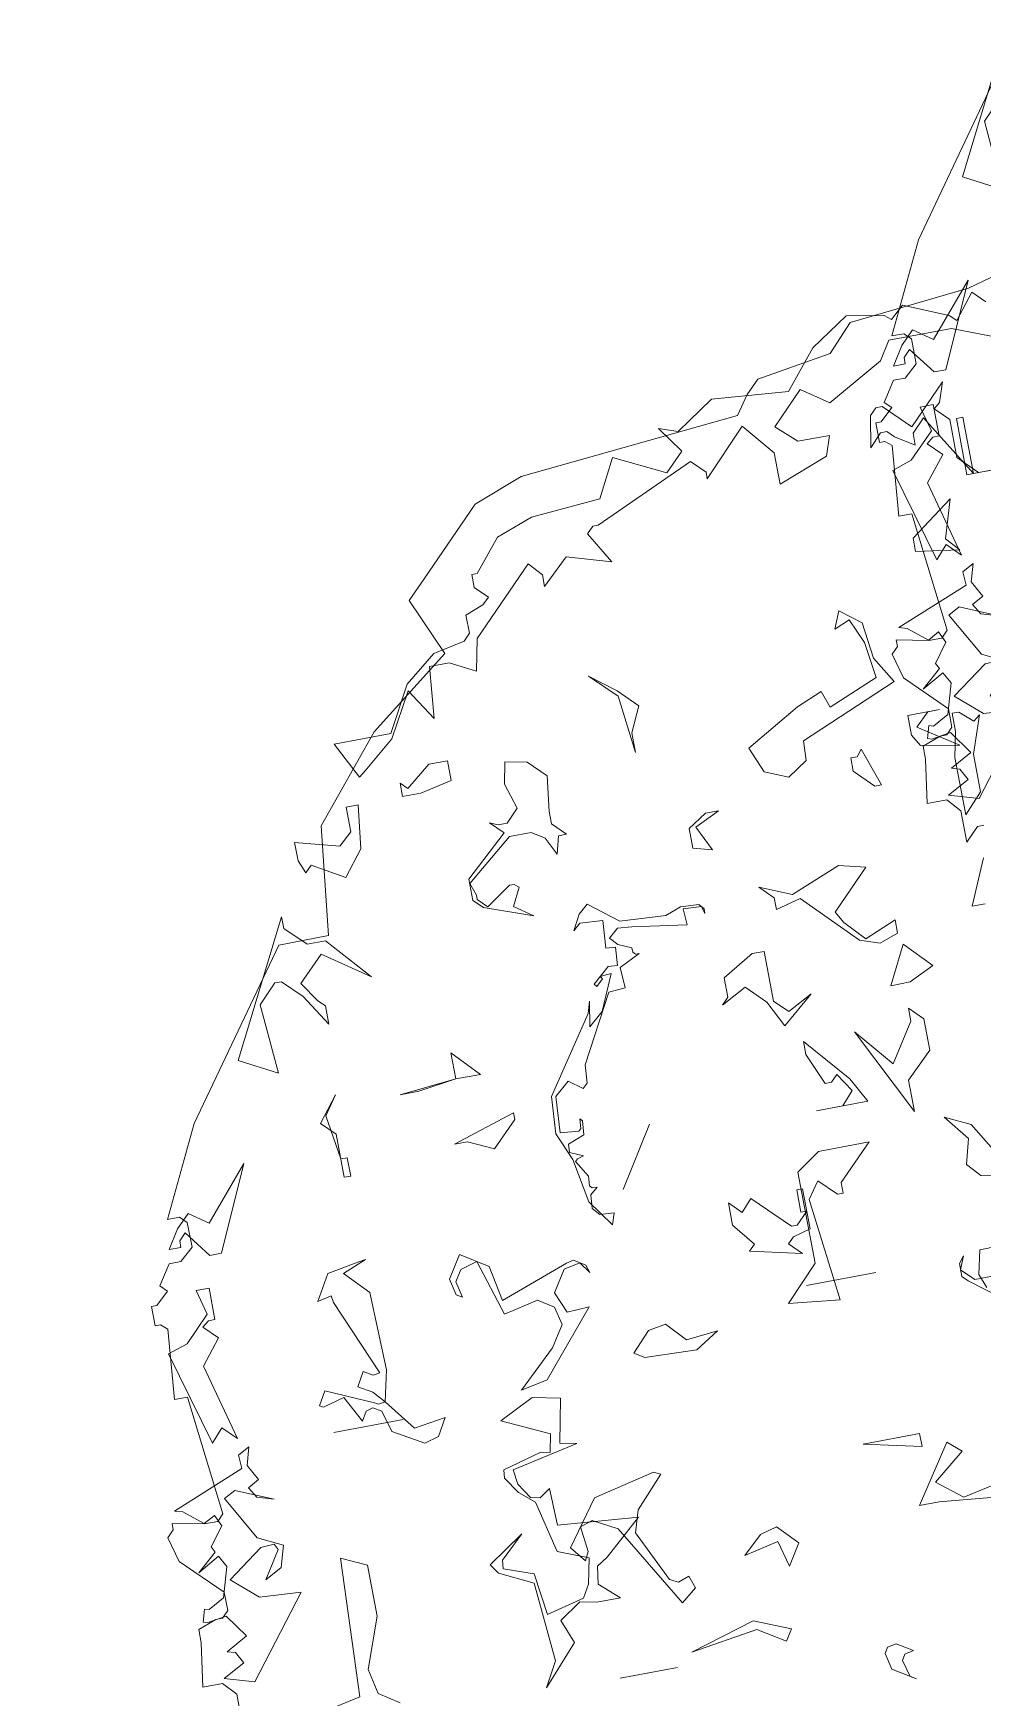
# Model space of a CAD drawing. Header units: millimetres. Extents: x 1418 to 1811, y 1796 to 1956.
# Drawn here: x 1477.449 to 1477.797, y 1822.77 to 1823.381 of the extents above; entities that cross this region are included whole.
import ezdxf

# ---------------------------------------------------------------- set-up
doc = ezdxf.new("R2010")
doc.units = ezdxf.units.MM
doc.layers.add('ARBRE', color=251, linetype='Continuous', lineweight=13)
doc.layers.add('VEGETAIS', color=3, linetype='Continuous')

# ---------------------------------------------------------------- blocks, each defined once
blk = doc.blocks.new('WMF26', base_point=(0, 0.0008))
at = {"color": 85}
for points in [[(0.5483, -7.5556), (0.4759, -7.5556), (0.5846, -7.3078)], [(0.6208, -7.1332), (0.5846, -7.1332), (0.5121, -7.2065), (0.5121, -7.0319), (0.4462, -6.9595), (0.3376, -6.9595), (0.3738, -6.7191), (0.3738, -6.6458), (0.4759, -6.6096), (0.5121, -6.6096), (0.5483, -6.5734), (0.5483, -6.4713), (0.3376, -6.2605), (0.3013, -6.1222), (0.3376, -6.0851), (0.3376, -6.0489), (0.5121, -6.0851), (0.5846, -6.0851), (0.6208, -6.0489), (0.5483, -5.387), (0.4759, -5.387), (0.5121, -5.0016), (0.4759, -4.972), (0.4462, -4.972), (0.4462, -4.8633), (0.4759, -4.8633), (0.5483, -4.7975), (0.5121, -4.7612), (0.5846, -4.6517), (0.6496, -4.6517), (0.7237, -4.5867), (0.7237, -4.4484), (0.6866, -4.4122), (0.6208, -4.4122), (0.8612, -3.9239), (1.4943, -3.0512), (1.771, -3.0512), (1.8434, -2.4543), (2.2221, -2.0031), (2.6807, -1.654), (2.5424, -1.3338), (2.6445, -1.2317), (2.9936, -0.8826), (3.2694, -0.7805), (4.492, -0.6718), (4.5653, -0.5689), (4.6377, -0.4965), (5.0527, -0.4314), (5.191, -0.2857), (5.8604, -0.2206), (6.2753, -0.1111)]]:
    blk.add_lwpolyline(points, dxfattribs=at)
at = {"color": 63}
for points in [[(5.8381, -1.221), (5.7006, -1.221), (5.489, -0.8711), (5.4166, -0.9443), (5.4166, -1.0094), (5.3145, -0.9443), (5.2783, -0.9081), (5.2421, -0.9081), (5.1762, -0.9806), (5.2058, -0.806), (5.2421, -0.7698), (5.2783, -0.7698), (5.4166, -0.9081), (5.6274, -0.6973), (5.5903, -0.806), (5.5541, -0.8348), (5.6274, -0.9081), (5.6274, -1.1189), (5.7295, -1.221), (5.8019, -1.221)], [(6.0777, -0.5582), (5.7295, -0.4199), (5.3804, -0.4199), (5.3145, -0.522), (5.0016, -0.6973), (4.8559, -0.5944), (4.6814, -0.7698), (4.7909, -0.8711), (4.9654, -0.8711), (4.9292, -0.9806), (4.6517, -1.0827), (4.6517, -0.9081), (4.5068, -0.7336), (4.2664, -0.9806), (4.2664, -0.9443), (4.194, -0.8711), (3.6333, -1.1189), (3.6045, -1.1189), (3.5683, -1.1551), (3.6695, -1.3297), (3.4299, -1.2572), (3.2842, -1.3955), (3.2842, -1.3297), (3.2192, -1.2572), (2.8693, -1.6063), (2.833, -1.7808), (2.6947, -1.7084), (2.586, -1.7084), (2.5572, -1.9924), (2.4469, -1.8171), (2.3094, -2.0575), (2.1349, -2.2032), (2.0986, -2.232), (1.9957, -2.0287), (2.3094, -2.0287), (2.4469, -1.7808), (2.6223, -1.6433), (2.7968, -1.6063), (2.833, -1.5701), (2.833, -1.4688), (2.9343, -1.4317), (2.9722, -1.3955), (2.9055, -1.3297), (2.9055, -1.2572), (2.9343, -1.2572), (3.0808, -1.0827), (3.2842, -1.0094), (3.6695, -0.9806), (3.779, -0.7698), (4.0557, -0.9081), (4.1577, -0.806), (4.0557, -0.6611), (4.1577, -0.6973), (4.3685, -0.5582), (4.7909, -0.5944), (4.9654, -0.3837), (5.1762, -0.2462), (5.3804, -0.2824), (5.4166, -0.3112), (5.489, -0.2462), (5.7295, -0.3474), (5.7657, -0.3837), (5.8744, -0.2462), (5.9402, -0.3112)], [(5.3112, -1.5083), (5.5508, -1.3338), (5.4849, -1.5445), (5.5508, -1.6178), (5.3112, -1.5808), (5.3112, -1.5083), (5.3112, -1.5083)], [(4.217, -2.4683), (4.52, -2.2962), (4.6624, -2.2378), (4.6945, -2.3316), (4.9712, -2.2188), (4.9457, -2.0188), (4.8847, -1.8821), (4.7991, -1.9175), (4.8386, -1.8228), (4.9522, -1.9109), (4.9778, -2.111), (5.065, -2.2584), (4.5184, -2.4856), (4.5126, -2.5934), (4.4031, -2.6651), (4.2747, -2.6116), (4.217, -2.4683), (4.217, -2.4683)], [(3.6695, -2.1307), (3.6045, -2.2682), (3.6045, -2.3786), (3.5683, -2.0575), (3.4299, -1.92), (3.5683, -2.0287), (3.6695, -2.1307), (3.6695, -2.1307)], [(2.586, -2.3415), (2.4107, -2.3786), (2.3094, -2.3786), (2.3094, -2.3053), (2.3456, -2.3415), (2.4839, -2.232), (2.586, -2.232), (2.586, -2.3415), (2.586, -2.3415)], [(3.1064, -2.4148), (3.0817, -2.6074), (3.0817, -2.6766), (3.1508, -2.7466), (3.1064, -2.7466), (3.0817, -2.8446), (3.0323, -2.7466), (2.9631, -2.7013), (2.8437, -2.7013), (2.5819, -2.9137), (2.6066, -2.9829), (2.6066, -3.0076), (2.656, -3.057), (2.7943, -2.9631), (2.819, -2.9631), (2.8437, -2.9829), (2.7943, -3.0817), (2.8931, -3.1517), (2.6313, -3.057), (2.5819, -3.0076), (2.5819, -2.889), (2.819, -2.6766), (2.7499, -2.6074), (2.7943, -2.6272), (2.8437, -2.6272), (2.9129, -2.558), (2.8684, -2.4148), (2.8931, -2.2954), (3.0125, -2.3209), (3.1064, -2.4148), (3.1064, -2.4148)], [(2.0328, -2.6181), (1.9233, -2.7565), (1.7495, -2.6544), (1.7125, -2.6906), (1.6837, -2.6181), (1.6837, -2.5161), (1.9233, -2.5819), (1.9957, -2.5161), (1.9957, -2.3786), (2.0624, -2.3786), (2.0328, -2.6181), (2.0328, -2.6181)], [(5.3433, -2.5885), (5.3433, -2.4872), (5.3804, -2.4872), (5.4528, -2.5523), (5.489, -2.5235), (5.4166, -2.7276), (5.4166, -2.9384), (5.3145, -3.0471), (5.3145, -2.7276), (5.3433, -2.5885), (5.3433, -2.5885)], [(4.7547, -2.698), (4.7547, -2.6247), (4.7909, -2.6247), (4.8197, -2.5885), (4.893, -2.8001), (4.8559, -2.8001), (4.7547, -2.698), (4.7547, -2.698)], [(1.6475, -3.0759), (1.7495, -3.0759), (1.9595, -3.3163), (1.7125, -3.1426), (1.5742, -3.2801), (1.6475, -3.3896), (1.6837, -3.4258), (1.6837, -3.5271), (1.5742, -3.3534), (1.4721, -3.2513), (1.4359, -3.2513), (1.3346, -3.3534), (1.3634, -3.7387), (1.1601, -3.63), (1.538, -2.9022), (1.538, -2.9672), (1.6475, -3.0759), (1.6475, -3.0759)], [(2.8569, -4.5002), (2.791, -4.3446), (2.805, -4.1405), (3.0874, -3.7321), (3.1055, -3.6671), (3.0825, -3.8054), (3.164, -3.7346), (3.2513, -3.5394), (3.1879, -3.5452), (3.1994, -3.56), (3.1607, -3.5946), (3.1484, -3.5806), (3.2406, -3.4991), (3.2933, -3.5032), (3.2999, -3.4036), (3.248, -3.3995), (3.2587, -3.2472), (3.1327, -3.2389), (3.0932, -3.2727), (3.1385, -3.1887), (3.192, -3.1426), (3.3493, -3.2669), (3.602, -3.2842), (3.6909, -3.2513), (3.7905, -3.2579), (3.8152, -3.2859), (3.8136, -3.3122), (3.8029, -3.2719), (3.7033, -3.2653), (3.7074, -3.355), (3.4077, -3.3106), (3.3311, -3.3023), (3.2776, -3.3493), (3.3147, -3.3912), (3.3871, -3.4225), (3.3879, -3.4464), (3.4003, -3.4604), (3.4209, -3.4612), (3.3056, -3.5172), (3.3106, -3.6316), (3.2183, -3.6382), (3.0183, -4.0046), (3.0117, -4.1042), (2.9837, -4.1289), (2.9104, -4.0738), (2.8289, -4.1446), (2.8149, -4.3438), (2.917, -4.3537), (2.931, -4.3413), (2.9351, -4.2887), (2.9475, -4.3027), (2.9401, -4.3784), (2.8495, -4.413), (2.8462, -4.4599), (2.9178, -4.4912), (2.8833, -4.5019), (2.8693, -4.5142), (2.9236, -4.6048), (2.9195, -4.6575), (2.9318, -4.6715), (2.959, -4.6731), (2.9187, -4.7077), (2.9112, -4.7835), (2.9458, -4.823), (3.0249, -4.8287), (3.0043, -4.8913), (2.9005, -4.7431), (2.8569, -4.5002), (2.8569, -4.5002)], [(4.8477, -3.6769), (4.986, -3.8227), (4.8477, -3.8877), (4.739, -3.8877), (4.8477, -3.6769), (4.8477, -3.6769)], [(2.3094, -3.9494), (2.0986, -3.9783), (1.9957, -3.9783), (2.3094, -3.9494), (2.3094, -3.8045), (2.4469, -3.9494), (2.3094, -3.9494), (2.3094, -3.9494)], [(0.9962, -7.2065), (1.1708, -7.1703), (1.207, -6.4054), (1.3453, -6.4713), (1.3453, -6.7553), (1.2432, -7.0319), (1.2728, -7.1703), (1.3815, -7.2427)], [(1.6112, -4.2623), (1.6475, -4.2623), (1.6475, -4.3644), (1.6112, -4.3644), (1.6112, -4.1248), (1.538, -4.0515), (1.6475, -3.9132), (1.5742, -4.0153), (1.6112, -4.2623), (1.6112, -4.2623)], [(4.6723, -4.3101), (4.8115, -4.0993), (4.8115, -4.0268), (4.8839, -4.0993), (4.8839, -4.273), (4.739, -4.4122), (4.739, -4.5867), (4.4986, -4.0993), (4.6723, -4.3101), (4.6723, -4.3101)], [(4.3603, -4.4846), (4.4253, -4.4122), (4.3603, -4.3101), (4.3241, -4.3463), (4.2878, -4.3463), (4.2146, -4.1717), (4.2146, -4.0993), (4.4253, -4.3463), (4.4986, -4.4846), (4.2146, -4.4846), (4.3603, -4.4846), (4.3603, -4.4846)], [(0.811, -4.6484), (0.7015, -4.5027), (0.6644, -4.5398), (0.6644, -4.576), (0.5994, -4.576), (0.6644, -4.4739), (0.7377, -4.4006), (0.8398, -4.4739), (1.0868, -4.1899), (0.876, -4.6484), (0.811, -4.6484), (0.811, -4.6484)], [(3.304, -4.3875), (3.0973, -4.7127), (3.304, -4.3875), (3.304, -4.3875)], [(4.9498, -5.606), (4.921, -5.5269), (4.9498, -5.3952), (5.0502, -5.3952)], [(4.0524, -5.3013), (4.0524, -4.7958), (4.1833, -4.7044), (4.4657, -4.7044), (4.2747, -4.8946), (4.2747, -4.9539), (4.2425, -4.9539), (4.1503, -4.8625), (4.0853, -4.9539), (4.1503, -5.5236), (3.8696, -5.4907), (4.0524, -5.3013), (4.0524, -5.3013)], [(0.7739, -4.9975), (0.7377, -4.9975), (0.7015, -5.0272), (0.7739, -5.0996), (0.6644, -5.2371), (0.7739, -5.6595), (0.7015, -5.587), (0.6356, -5.6595), (0.4899, -5.1358), (0.5994, -5.0996), (0.7377, -4.9613), (0.7015, -4.823), (0.7739, -4.823), (0.7739, -4.9975), (0.7739, -4.9975)], [(1.6442, -5.4405), (1.6046, -5.6125), (1.7347, -5.783), (1.9109, -5.7566), (1.8558, -5.8521), (1.7759, -5.8735), (1.6104, -5.7772), (1.5775, -5.6578), (1.5322, -5.6315), (1.4927, -5.6422), (1.4639, -5.6932), (1.3865, -5.5467), (1.2679, -5.5788), (1.2473, -5.5673), (1.291, -5.4915), (1.547, -5.606), (1.5668, -5.6175), (1.6046, -5.6125), (1.5478, -5.5467), (1.4729, -5.503), (1.5165, -5.4273), (1.5668, -5.4561), (1.6046, -5.4512), (1.4268, -5.0255), (1.421, -4.9885), (1.3445, -5.0049), (1.426, -4.8642), (1.6055, -4.8329), (1.6425, -4.8279), (1.5108, -4.8798), (1.6318, -5.0091), (1.6442, -5.4405), (1.6442, -5.4405)], [(2.3481, -5.6858), (2.558, -5.4915), (2.6321, -5.3746), (2.6099, -5.275), (2.5243, -5.219), (2.3333, -5.2618), (2.2378, -4.9514), (2.1439, -4.9769), (2.1044, -5.0387), (2.125, -5.1284), (2.0937, -5.1095), (2.0739, -5.0189), (2.1521, -4.8963), (2.2995, -4.9901), (2.3374, -5.1869), (2.7186, -5.0502), (2.7581, -5.0412), (2.8199, -5.0799), (2.8347, -5.1243), (2.7894, -5.0609), (2.6988, -5.0807), (2.6247, -5.1968), (2.6717, -5.3137), (2.796, -5.3071), (2.4955, -5.6578), (2.3481, -5.6858), (2.3481, -5.6858)], [(3.7461, -5.1383), (3.6481, -5.014), (3.6481, -4.8897), (3.7132, -4.9555), (3.7724, -4.8897), (3.9626, -5.079), (3.9956, -5.079), (4.0606, -5.014), (4.0277, -5.014), (4.0277, -4.8897), (4.0606, -4.8897), (4.0606, -5.112), (3.9626, -5.1383), (3.9297, -5.1712), (3.9956, -5.2363), (3.7132, -5.1712), (3.7461, -5.1383), (3.7461, -5.1383)], [(3.0438, -5.6364), (2.9886, -5.601), (3.0907, -5.494), (3.1871, -5.4783), (3.2842, -5.5829), (3.4596, -5.5656), (3.3295, -5.6463), (3.0438, -5.6364), (3.0438, -5.6364)], [(0.5821, -6.8706), (0.5475, -6.8072), (0.5039, -6.794), (0.6241, -6.729), (0.5352, -6.6013), (0.4289, -6.6178), (0.4051, -6.6104), (0.4257, -6.5421), (0.4495, -6.5495), (0.5384, -6.5009), (0.5878, -6.3354), (0.5541, -6.272), (0.4322, -6.3412), (0.5401, -6.2465), (0.5236, -6.2152), (0.6018, -6.1115), (0.573, -6.0489), (0.5096, -6.0827), (0.4075, -5.9987), (0.3639, -5.9855), (0.7682, -5.8258), (0.764, -5.75), (0.8274, -5.7163), (0.7986, -5.8134), (0.8464, -5.9015), (0.783, -5.9361), (0.8184, -5.9946), (0.9106, -6.0226), (0.7089, -5.9353), (0.6447, -5.969), (0.7797, -6.2119), (0.9139, -6.2786), (0.8785, -6.3955), (0.7838, -6.4466), (0.8818, -6.2959), (0.8653, -6.2638), (0.7896, -6.2679), (0.592, -6.4103), (0.7319, -6.533), (0.9608, -6.5487), (0.6224, -6.9842), (0.4611, -6.9356), (0.5821, -6.8706), (0.5821, -6.8706)], [(1.2984, -5.7253), (1.6837, -5.7253), (1.2984, -5.7253), (1.2984, -5.7253)], [(3.0117, -6.2794), (2.8528, -6.4474), (2.8166, -6.5676), (2.9508, -6.8525), (2.9969, -6.8755), (3.0586, -6.8541), (3.0825, -6.9233), (2.9977, -6.9908), (2.7268, -6.5289), (2.5959, -6.4573), (2.5268, -6.4803), (2.5432, -6.6211), (2.5202, -6.6672), (2.4527, -6.5824), (2.6321, -6.3379), (2.9746, -6.2613), (3.0117, -6.2794), (3.0117, -6.2794)], [(3.5715, -6.7586), (3.3797, -6.8006), (3.4851, -6.7034), (3.5798, -6.6779), (3.6827, -6.7866), (3.6086, -6.9027), (3.5715, -6.7586), (3.5715, -6.7586)], [(3.3698, -7.209), (2.9985, -7.2649), (3.3591, -7.1587), (3.5567, -7.2411), (3.518, -7.302), (3.3698, -7.209), (3.3698, -7.209)], [(4.1767, -7.6363), (4.054, -7.558), (4.0342, -7.4675), (4.0532, -7.437), (4.1034, -7.4263), (4.189, -7.4807), (4.1388, -7.4914), (4.1199, -7.5226), (4.1454, -7.6165), (4.1767, -7.6363), (4.1767, -7.6363)]]:
    blk.add_lwpolyline(points, dxfattribs=at)
at = {"color": 106}
for points in [[(5.7006, -1.221), (5.6644, -1.221), (5.6644, -0.9081), (5.7006, -0.9081), (5.7006, -1.221), (5.7006, -1.221)], [(5.1046, -2.563), (5.1046, -2.4543), (5.2799, -2.4543), (5.2141, -2.4543), (5.1408, -2.5268), (5.3524, -2.6651), (5.1408, -2.6288), (5.1046, -2.563), (5.1046, -2.563)], [(3.8161, -2.8404), (3.919, -2.7746), (3.9914, -2.7746), (3.8531, -2.8404), (3.919, -2.9779), (3.8161, -2.9491), (3.8161, -2.8404), (3.8161, -2.8404)], [(4.3413, -3.3278), (4.2022, -3.3641), (4.2022, -3.2982), (4.1298, -3.2258), (4.3043, -3.2982), (4.5809, -3.1895), (4.7258, -3.2258), (4.5151, -3.4365), (4.5513, -3.5016), (4.6534, -3.6119), (4.8287, -3.5378), (4.8287, -3.6119), (4.7258, -3.6481), (4.6172, -3.6119), (4.3413, -3.3278), (4.3413, -3.3278)], [(3.9552, -3.7494), (3.8161, -3.8227), (3.8531, -3.7856), (3.8531, -3.6769), (4.0277, -3.5757), (4.0935, -3.5757), (4.0935, -3.8515), (4.166, -3.9239), (4.3043, -3.8515), (4.1298, -3.9972), (4.0565, -3.8515), (3.9552, -3.7494), (3.9552, -3.7494)], [(2.4469, -4.3644), (2.3094, -4.2985), (2.237, -4.2985), (2.586, -4.1899), (2.586, -4.2261), (2.4469, -4.3644), (2.4469, -4.3644)], [(5.1762, -4.9613), (5.1762, -5.0272), (5.0305, -4.9975), (4.9654, -4.9251), (5.0016, -4.7859), (4.893, -4.6484), (5.0305, -4.7135), (5.1762, -4.9613), (5.1762, -4.9613)], [(5.1762, -5.7986), (4.8559, -5.5508), (4.8271, -5.5212), (4.8271, -5.4487), (4.8559, -5.4125), (4.8271, -5.4849), (4.893, -5.5508), (5.0305, -5.5508)], [(3.9832, -5.4125), (4.3685, -5.4125), (3.9832, -5.4125), (3.9832, -5.4125)], [(2.5498, -5.769), (2.5004, -6.0102), (2.591, -6.0291), (2.223, -6.1065), (2.2328, -6.1872), (2.2888, -6.272), (2.339, -6.2827), (2.4, -6.2424), (2.4049, -6.4482), (2.8487, -6.4861), (2.6387, -6.6697), (2.5778, -6.7092), (2.5638, -6.8064), (2.67, -6.901), (2.5391, -6.901), (2.4477, -6.8821), (2.3259, -6.9628), (2.3777, -7.0945), (2.1818, -7.311), (2.2567, -7.1744), (2.2205, -6.7364), (2.0394, -6.6466), (2.0031, -6.5923), (2.204, -6.4589), (2.0739, -6.5799), (2.0698, -6.6269), (2.2312, -6.6862), (2.2616, -6.9175), (2.4716, -6.8665), (2.5128, -6.7957), (2.5424, -6.6549), (2.3761, -6.5898), (2.3094, -6.3025), (2.2287, -6.2333), (2.1686, -6.1428), (2.1727, -6.0967), (2.3884, -6.0398), (2.4395, -6.0506), (2.4601, -5.9501), (2.2065, -5.8299), (2.3983, -5.7377), (2.5498, -5.769), (2.5498, -5.769)], [(4.4418, -6.3947), (4.1281, -6.3222), (4.4418, -6.3222), (4.4418, -6.3947), (4.4418, -6.3947)], [(4.478, -6.5989), (4.6155, -6.7076), (4.9654, -6.6351), (4.8559, -6.6713), (4.8559, -6.7734), (4.9654, -6.9183), (5.2058, -6.7438), (5.2421, -6.7076), (5.2058, -6.8459), (5.0305, -7.0212), (4.9292, -6.985), (4.8271, -6.7438), (4.478, -6.7076), (4.3685, -6.7076), (4.5793, -6.3947), (4.6517, -6.4597), (4.478, -6.5989), (4.478, -6.5989)], [(2.586, -7.3333), (2.9055, -7.3333), (2.586, -7.3333), (2.586, -7.3333)]]:
    blk.add_lwpolyline(points, dxfattribs=at)
blk = doc.blocks.new('T2_02')
at = {"xscale": 0.3499999999999943, "yscale": 0.3499999999999943, "zscale": 0.3499999999999943}
blk.add_blockref('WMF26', (-2.2399, 1.997), dxfattribs=at)

msp = doc.modelspace()

# ---------------------------------------------------------------- linework, layer by layer
at = {"layer": 'VEGETAIS'}
msp.add_open_spline([(1476.04063, 1823.20315), (1476.76472, 1822.97282), (1477.89685, 1821.93052), (1479.04731, 1822.43502), (1479.46998, 1822.63722)], degree=3, knots=[11.125259, 11.125259, 11.125259, 11.125259, 13.449201, 14.785165, 14.785165, 14.785165, 14.785165], dxfattribs=at)

# ---------------------------------------------------------------- block references
at = {"layer": 'ARBRE', "xscale": 0.1918409178794672, "yscale": 0.1918409178794672, "zscale": 0.1918409178794672, "rotation": 10.65514725593884}
for p in [(1478.16114, 1823.25601), (1477.89549, 1822.9319)]:
    msp.add_blockref('T2_02', p, dxfattribs=at)

doc.saveas('drawing.dxf')
